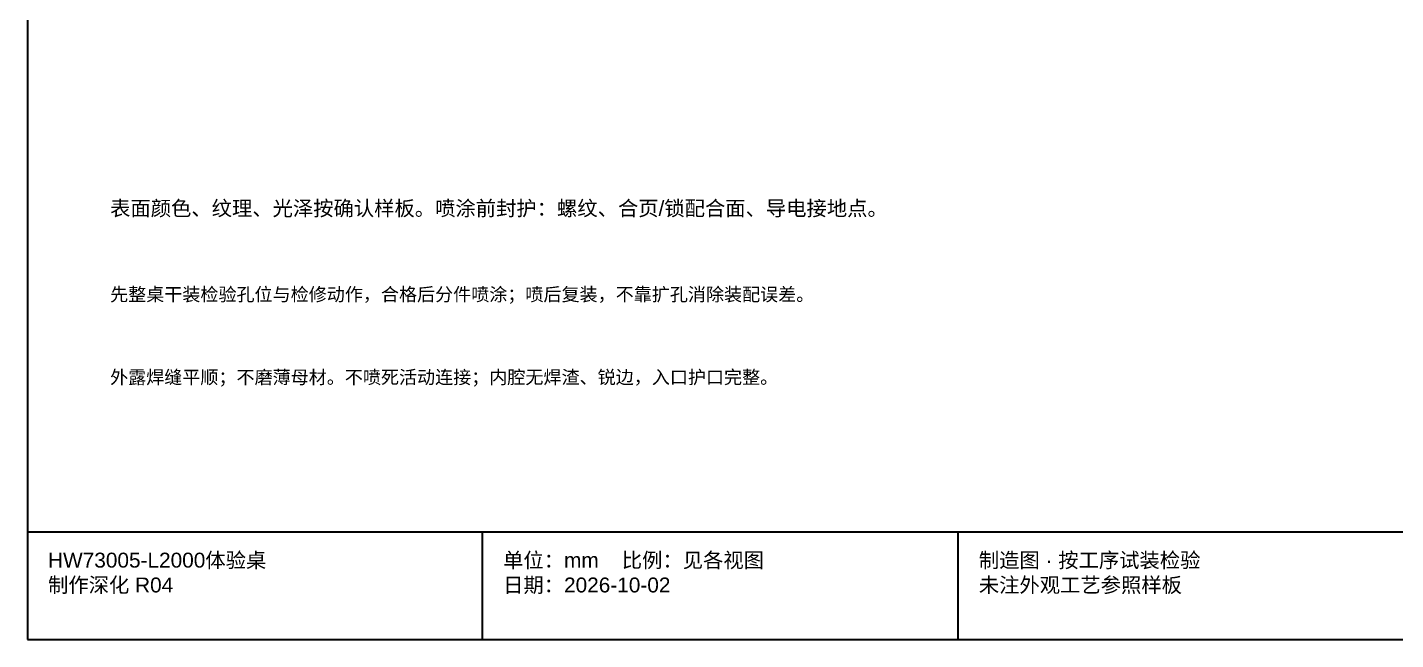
# Model space of a CAD drawing. Header units: millimetres. Extents: x 5 to 252589, y 5 to 415.
# Drawn here: x 240005 to 240335.8, y 5 to 152.9 of the extents above; entities that cross this region are included whole.
import ezdxf

# ---------------------------------------------------------------- set-up
doc = ezdxf.new("R2010")
doc.units = ezdxf.units.MM
doc.layers.add('FRAME', color=7, linetype='Continuous', lineweight=35)
doc.layers.add('NOTE', color=7, linetype='Continuous', lineweight=18)
doc.styles.add('CN', font='Arial Unicode.ttf')

msp = doc.modelspace()

# ---------------------------------------------------------------- linework, layer by layer
at = {"layer": 'FRAME'}
for p, q in [((240005, 31), (240589, 31)), ((240115, 5), (240115, 31)), ((240230, 5), (240230, 31))]:
    msp.add_line(p, q, dxfattribs=at)
msp.add_lwpolyline([(240005, 5), (240589, 5), (240589, 415), (240005, 415)], close=True, dxfattribs=at)

# ---------------------------------------------------------------- texts
at = {"layer": 'NOTE', "attachment_point": 1, "style": 'CN'}
for s, insert, char_height, width in [('表面颜色、纹理、光泽按确认样板。喷涂前封护：螺纹、合页/锁配合面、导电接地点。', (240025, 111), 3.6, 540), ('先整桌干装检验孔位与检修动作，合格后分件喷涂；喷后复装，不靠扩孔消除装配误差。', (240025, 90), 3.2, 540), ('外露焊缝平顺；不磨薄母材。不喷死活动连接；内腔无焊渣、锐边，入口护口完整。', (240025, 70), 3.2, 540), ('HW73005-L2000体验桌\\P制作深化 R04', (240010, 26), 3.6, 100), ('单位：mm    比例：见各视图\\P日期：2026-10-02', (240120, 26), 3.6, 105), ('制造图 · 按工序试装检验\\P未注外观工艺参照样板', (240235, 26), 3.6, 289)]:
    msp.add_mtext(s, dxfattribs=dict(at, insert=insert, char_height=char_height, width=width))

doc.saveas('drawing.dxf')
